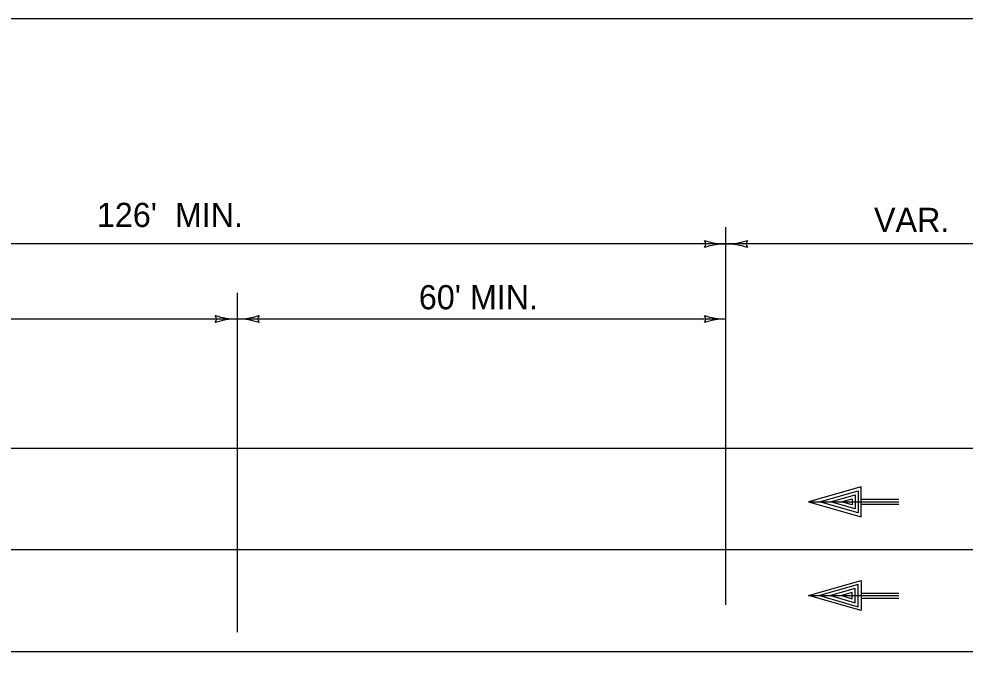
# Model space of a CAD drawing. Extents: x 503 to 668, y 444 to 544.
# Drawn here: x 600.6 to 628.02, y 525.39 to 544.07 of the extents above; entities that cross this region are included whole.
import ezdxf

# ---------------------------------------------------------------- set-up
doc = ezdxf.new("R2010")
doc.units = 0
for name, color, linetype in [('Level 1', 7, 'Continuous'), ('Level 2', 7, 'Continuous'), ('R_OR_NAMEBOUND_PR', 7, 'Continuous'), ('R_PL_PCL_PR', 7, 'Continuous'), ('R_PL_PPED_PR', 7, 'Continuous')]:
    doc.layers.add(name, color=color, linetype=linetype)

msp = doc.modelspace()

# ---------------------------------------------------------------- linework, layer by layer
at = {"layer": 'Level 1'}
for centre, radius, start, end in [((620.344, 537.55), 0.157, 318.8443, 40.961), ((621.091, 535.593), 1.957, 90.0697, 108.7385), ((621.086, 539.508), 1.957, 251.4169, 270.0636), ((621.086, 535.593), 1.957, 89.9303, 89.9425), ((621.091, 539.508), 1.957, 269.9364, 288.5831), ((621.086, 535.593), 1.957, 71.2615, 89.9303), ((621.091, 535.593), 1.957, 90.0575, 90.0697), ((621.833, 537.55), 0.157, 139.039, 221.1557), ((606.169, 535.376), 0.157, 318.8443, 40.961), ((606.911, 537.334), 1.957, 251.4169, 270.0636), ((606.941, 537.334), 1.957, 269.9364, 288.5831), ((607.682, 535.376), 0.157, 139.039, 221.1557), ((620.344, 535.376), 0.157, 318.8443, 40.961), ((621.086, 537.334), 1.957, 251.4169, 270.0636), ((606.916, 533.419), 1.957, 90.0697, 108.7385), ((606.916, 533.419), 1.957, 90.0575, 90.0697), ((606.936, 533.419), 1.957, 71.2615, 89.9303), ((606.936, 533.419), 1.957, 89.9303, 89.9425), ((621.091, 533.419), 1.957, 90.0697, 108.7385), ((621.091, 533.419), 1.957, 90.0575, 90.0697)]:
    msp.add_arc(centre, radius, start, end, dxfattribs=at)
at = {"layer": 'Level 2'}
for p, q in [((621.089, 527.096), (621.089, 538.041)), ((621.089, 537.551), (589.594, 537.551)), ((631.354, 537.553), (621.089, 537.551)), ((606.938, 526.307), (606.938, 536.132)), ((606.938, 535.376), (589.594, 535.376)), ((621.089, 535.376), (606.938, 535.376)), ((623.483, 530.085), (626.099, 530.085)), ((625.009, 530.158), (626.099, 530.158)), ((625.009, 530.013), (626.099, 530.013)), ((623.483, 527.368), (626.099, 527.368)), ((625.009, 527.44), (626.099, 527.44)), ((625.009, 527.295), (626.099, 527.295))]:
    msp.add_line(p, q, dxfattribs=at)
for points in [[(625.009, 529.649), (625.009, 530.521), (623.483, 530.085)], [(624.922, 529.765), (623.8, 530.085), (624.922, 530.406)], [(624.835, 529.88), (624.118, 530.085), (624.835, 530.29)], [(624.747, 529.996), (624.435, 530.085), (624.747, 530.174)], [(625.009, 527.804), (625.009, 526.932), (623.483, 527.368)], [(624.922, 527.688), (623.8, 527.368), (624.922, 527.047)], [(624.835, 527.572), (624.118, 527.368), (624.835, 527.163)], [(624.747, 527.457), (624.435, 527.368), (624.747, 527.278)]]:
    msp.add_lwpolyline(points, close=True, dxfattribs=at)
at = {"layer": 'R_OR_NAMEBOUND_PR'}
msp.add_lwpolyline([(502.981, 443.941), (667.982, 443.941), (667.982, 544.066), (502.981, 544.066)], close=True, dxfattribs=at)
at = {"layer": 'R_PL_PCL_PR'}
msp.add_line((647.982, 528.697), (516.651, 528.697), dxfattribs=at)
at = {"layer": 'R_PL_PPED_PR'}
for p, q in [((516.651, 531.64), (647.982, 531.64)), ((516.651, 525.753), (647.982, 525.753))]:
    msp.add_line(p, q, dxfattribs=at)

# ---------------------------------------------------------------- texts
at = {"layer": 'Level 2'}
for s, p in [("126'  MIN.", (602.859, 538.041)), ('VAR.', (625.378, 537.897)), ("60' MIN.", (612.189, 535.658))]:
    msp.add_text(s, height=0.7, dxfattribs=at).set_placement(p)

doc.saveas('drawing.dxf')
